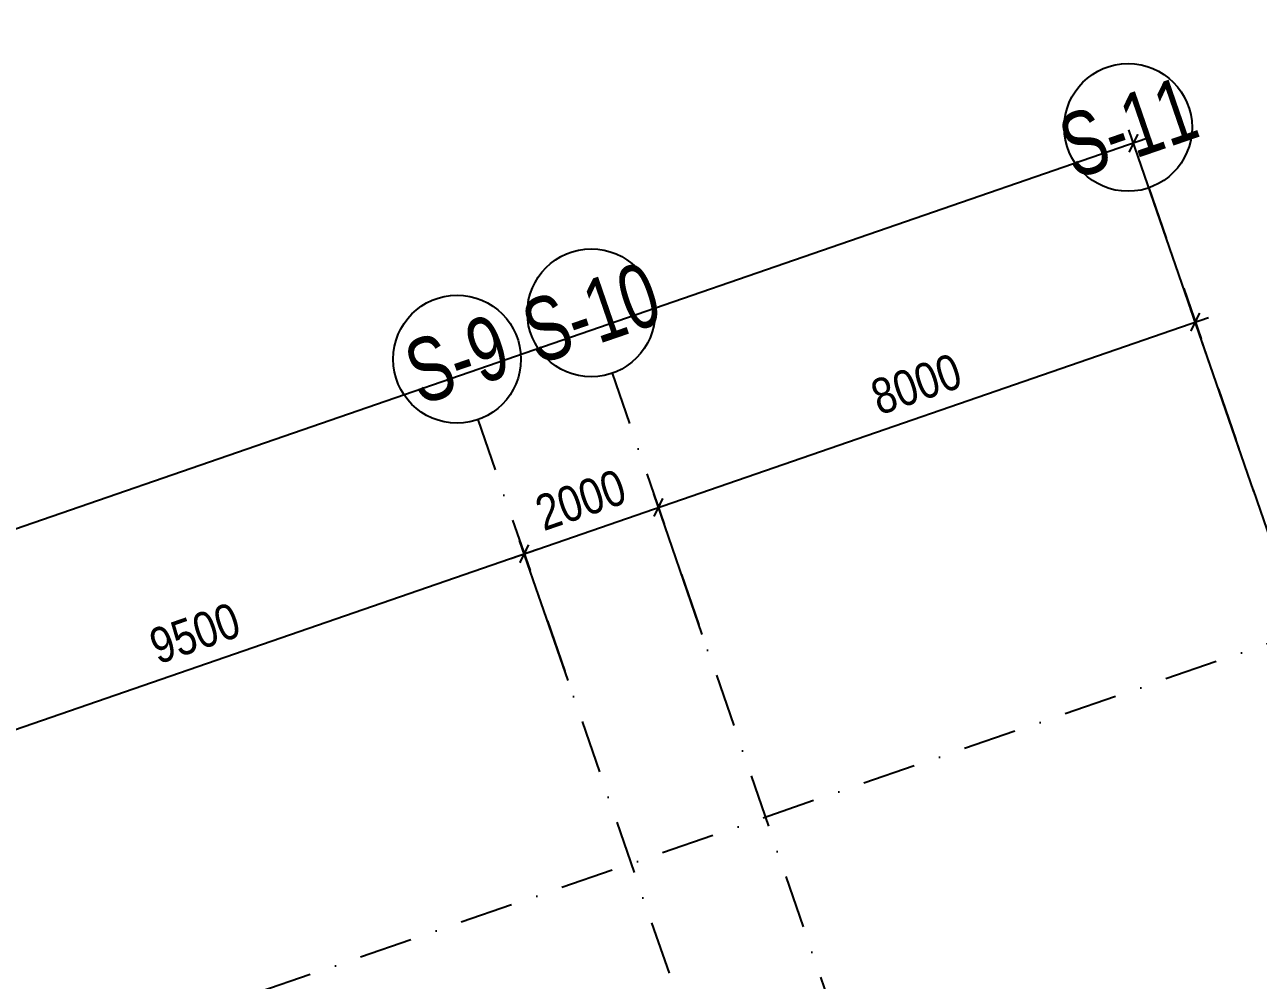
# Model space of a CAD drawing. Header units: millimetres. Extents: x -1307469 to 1307234, y -626931 to 1119422.
# Drawn here: x -69802 to -52424, y 56144 to 69602 of the extents above; entities that cross this region are included whole.
import ezdxf
from ezdxf.enums import TextEntityAlignment as Align

# ---------------------------------------------------------------- set-up
doc = ezdxf.new("R2010")
doc.units = ezdxf.units.MM
doc.header["$LTSCALE"] = 300
doc.header["$MEASUREMENT"] = 0
doc.linetypes.add('DASHDOT', pattern=[1, 0.5, -0.25, 0, -0.25])
doc.linetypes.add('HIDDEN', pattern=[0.375, 0.25, -0.125])
doc.layers.add('KT-Chi gioi XD', color=7, linetype='HIDDEN', true_color=0x0066cc)
for name, color, linetype in [('KT-Kich thuoc', 9, 'Continuous'), ('KT-Luoi truc South Tower', 8, 'DASHDOT'), ('ST_MBDV Cot vach 220805$0$AUDIT_I_220805193045-1', 50, 'Continuous')]:
    doc.layers.add(name, color=color, linetype=linetype)
doc.styles.add('Arial Narrow', font='ARIALN.TTF')
doc.styles.add('ST_MBDV Cot vach 220805$0$HBA-Text', font='GOTHIC.TTF')
doc.dimstyles.new('ccu12-200', dxfattribs={"dimscale": 200, "dimtxt": 2.5, "dimasz": 1, "dimexe": 1, "dimexo": 2, "dimgap": 1, "dimtad": 1, "dimdec": 0, "dimdsep": 46, "dimtxsty": 'Arial Narrow', "dimblk": 'ARCHTICK', "dimcen": -1, "dimdle": 1, "dimclrd": 256, "dimclre": 256, "dimclrt": 3, "dimadec": 0, "dimazin": 2, "dimtfac": 0.1, "dimtdec": 0, "dimtmove": 0, "dimatfit": 1, "dimldrblk": 'ARCHTICK', "dimfxl": 1, "dimtvp": 0.833333, "dimtolj": 1, "dimtzin": 12, "dimarcsym": 0})

# ---------------------------------------------------------------- blocks, each defined once
blk = doc.blocks.new('_ARCHTICK')
at = {"color": 0, "linetype": 'ByBlock', "const_width": 0.15}
blk.add_lwpolyline([(-0.5, -0.5), (0.5, 0.5)], dxfattribs=at)
blk = doc.blocks.new('*D294')
at = {"layer": 'Defpoints', "color": 0, "transparency": 16777216}
for p in [(-52359, 62652), (-108936, 49029), (-107112, 43748, 0)]:
    blk.add_point(p, dxfattribs=at)
at = {"layer": 'KT-Kich thuoc', "lineweight": -2, "transparency": 16777216}
for p, q in [((-52489, 63030), (-54248, 68123)), ((-53994, 67999), (-109125, 48964)), ((-107243, 44126), (-109001, 49218))]:
    blk.add_line(p, q, dxfattribs=at)
at = {"layer": 'KT-Kich thuoc', "lineweight": -2, "transparency": 16777216, "xscale": 200, "yscale": 200, "zscale": 200}
for p, rotation in [((-54183, 67933), 19.04771637789532), ((-108936, 49029), 199.0477163778953)]:
    blk.add_blockref('_ARCHTICK', p, dxfattribs=dict(at, rotation=rotation))
at = {"layer": 'KT-Kich thuoc', "color": 3, "transparency": 16777216, "insert": (-78288, 60092), "char_height": 500, "attachment_point": 5, "rotation": 19.0477, "style": 'Arial Narrow'}
blk.add_mtext('\\A1;57925', dxfattribs=at)
blk = doc.blocks.new('*D302')
at = {"layer": 'Defpoints', "color": 0, "transparency": 16777216}
for p in [(-62765, 62151), (-62018, 59985), (-70998, 56885)]:
    blk.add_point(p, dxfattribs=at)
at = {"layer": 'KT-Kich thuoc', "lineweight": -2, "transparency": 16777216}
for p, q in [((-71934, 58985), (-62576, 62216)), ((-62148, 60364), (-62831, 62340)), ((-71128, 57263), (-71810, 59240))]:
    blk.add_line(p, q, dxfattribs=at)
at = {"layer": 'KT-Kich thuoc', "lineweight": -2, "transparency": 16777216, "xscale": 200, "yscale": 200, "zscale": 200}
for p, rotation in [((-62765, 62151), 19.04713796496646), ((-71745, 59051), 199.0471379649665)]:
    blk.add_blockref('_ARCHTICK', p, dxfattribs=dict(at, rotation=rotation))
at = {"layer": 'KT-Kich thuoc', "color": 3, "transparency": 16777216, "insert": (-67404, 61031), "char_height": 500, "attachment_point": 5, "rotation": 19.0471, "style": 'Arial Narrow'}
blk.add_mtext('\\A1;9500', dxfattribs=at)
blk = doc.blocks.new('*D303')
at = {"layer": 'Defpoints', "color": 0, "transparency": 16777216}
for p in [(-60875, 62804), (-60127, 60638), (-62018, 59985)]:
    blk.add_point(p, dxfattribs=at)
at = {"layer": 'KT-Kich thuoc', "lineweight": -2, "transparency": 16777216}
for p, q in [((-60258, 61016), (-60940, 62993)), ((-62954, 62086), (-60686, 62869)), ((-62148, 60364), (-62831, 62340))]:
    blk.add_line(p, q, dxfattribs=at)
at = {"layer": 'KT-Kich thuoc', "lineweight": -2, "transparency": 16777216, "xscale": 200, "yscale": 200, "zscale": 200}
for p, rotation in [((-60875, 62804), 19.04713796496646), ((-62765, 62151), 199.0471379649665)]:
    blk.add_blockref('_ARCHTICK', p, dxfattribs=dict(at, rotation=rotation))
at = {"layer": 'KT-Kich thuoc', "color": 3, "transparency": 16777216, "insert": (-61969, 62908), "char_height": 500, "attachment_point": 5, "rotation": 19.0471, "style": 'Arial Narrow'}
blk.add_mtext('\\A1;2000', dxfattribs=at)
blk = doc.blocks.new('*D304')
at = {"layer": 'Defpoints', "color": 0, "transparency": 16777216}
for p in [(-53313, 65414), (-52565, 63249), (-60127, 60638)]:
    blk.add_point(p, dxfattribs=at)
at = {"layer": 'KT-Kich thuoc', "lineweight": -2, "transparency": 16777216}
for p, q in [((-52696, 63627), (-53378, 65603)), ((-61064, 62738), (-53124, 65480)), ((-60258, 61016), (-60940, 62993))]:
    blk.add_line(p, q, dxfattribs=at)
at = {"layer": 'KT-Kich thuoc', "lineweight": -2, "transparency": 16777216, "xscale": 200, "yscale": 200, "zscale": 200}
for p, rotation in [((-53313, 65414), 19.04713796496646), ((-60875, 62804), 199.0471379649665)]:
    blk.add_blockref('_ARCHTICK', p, dxfattribs=dict(at, rotation=rotation))
at = {"layer": 'KT-Kich thuoc', "color": 3, "transparency": 16777216, "insert": (-57242, 64539), "char_height": 500, "attachment_point": 5, "rotation": 19.0471, "style": 'Arial Narrow'}
blk.add_mtext('\\A1;8000', dxfattribs=at)
blk = doc.blocks.new('ST_MBDV Cot vach 220805$0$GRID-SYM-flat-103')
at = {"layer": 'ST_MBDV Cot vach 220805$0$AUDIT_I_220805193045-1'}
blk.add_circle((0, 0, 0), 900, dxfattribs=at)
at = {"layer": 'ST_MBDV Cot vach 220805$0$AUDIT_I_220805193045-1', "style": 'ST_MBDV Cot vach 220805$0$HBA-Text'}
blk.add_attdef('GRID', text='', height=900, rotation=19.0471, dxfattribs=at).set_placement((0, 0, 0), align=Align.MIDDLE_CENTER)
blk = doc.blocks.new('Asix South Tower')
at = {"layer": 'KT-Luoi truc South Tower', "ltscale": 5}
for p, q in [((-53965.4, 67304.5), (-40792.5, 29149.9)), ((-61527.4, 64693.7), (-45306.5, 17710.6)), ((-63417.9, 64041.1), (-47197, 17057.9)), ((-45928.1, 63080), (-113358.3, 39799.9))]:
    blk.add_line(p, q, dxfattribs=at)
at = {"layer": 'KT-Kich thuoc'}
ref = blk.add_blockref('ST_MBDV Cot vach 220805$0$GRID-SYM-flat-103', (-54258.3, 68155.5), dxfattribs=at)
ref.add_attrib('GRID', 'S-11', dxfattribs={"layer": 'ST_MBDV Cot vach 220805$0$AUDIT_I_220805193045-1', "height": 900, "rotation": 19, "style": 'ST_MBDV Cot vach 220805$0$HBA-Text', "width": 0.75}).set_placement((-54258.3, 68155.5, 0), align=Align.MIDDLE_CENTER)
ref = blk.add_blockref('ST_MBDV Cot vach 220805$0$GRID-SYM-flat-103', (-61821.1, 65544.5), dxfattribs=at)
ref.add_attrib('GRID', 'S-10', dxfattribs={"layer": 'ST_MBDV Cot vach 220805$0$AUDIT_I_220805193045-1', "height": 900, "rotation": 19, "style": 'ST_MBDV Cot vach 220805$0$HBA-Text', "width": 0.75}).set_placement((-61821.1, 65544.5, 0), align=Align.MIDDLE_CENTER)
ref = blk.add_blockref('ST_MBDV Cot vach 220805$0$GRID-SYM-flat-103', (-63711.6, 64891.8), dxfattribs=at)
ref.add_attrib('GRID', 'S-9', dxfattribs={"layer": 'ST_MBDV Cot vach 220805$0$AUDIT_I_220805193045-1', "height": 900, "rotation": 19, "style": 'ST_MBDV Cot vach 220805$0$HBA-Text', "width": 0.75}).set_placement((-63711.6, 64891.8, 0), align=Align.MIDDLE_CENTER)
dim = blk.add_linear_dim(base=(-108935.8, 49029.4), p1=(-52359, 62651.6), p2=(-107112.2, 43747.5, 0), angle=199.04772, dimstyle='ccu12-200', dxfattribs=at)
dim.commit()
dim.dimension.update_dxf_attribs({"geometry": '*D294', "text_midpoint": (-78139.5, 59662.1), "dimtype": 129})
for base, p1, p2, picture, middle in [((-53312.8, 65414.4), (-60127.2, 60638.2), (-52565.2, 63249), '*D304', (-57242.4, 64539.4)), ((-60874.8, 62803.6), (-62017.7, 59985.5), (-60127.2, 60638.2), '*D303', (-61968.6, 62907.6)), ((-62765.3, 62150.9), (-70997.6, 56885.2), (-62017.7, 59985.5), '*D302', (-67403.8, 61031.1))]:
    dim = blk.add_linear_dim(base=base, p1=p1, p2=p2, angle=19.04714, dimstyle='ccu12-200', dxfattribs=at)
    dim.commit()
    dim.dimension.update_dxf_attribs({"geometry": picture, "text_midpoint": middle})

msp = doc.modelspace()

# ---------------------------------------------------------------- linework, layer by layer
at = {"layer": 'KT-Chi gioi XD', "lineweight": 13, "ltscale": 10, "elevation": 0, "flags": 128}
msp.add_lwpolyline([(-29078.1, 143772.1), (-33774.2, 161645), (-36124.3, 162456.9), (-45058.2, 155685.5), (-68562, 137753.5), (-92229.5, 120645.5, 0.684877), (-61797, 6849.6), (-41426.4, 4693.7), (-2997.3, 5908.3), (-146.9, 9554.9)], format="xyb", close=True, dxfattribs=at)

# ---------------------------------------------------------------- block references
at = {"layer": 'KT-Kich thuoc'}
msp.add_blockref('Asix South Tower', (0, 0), dxfattribs=at)

doc.saveas('drawing.dxf')
